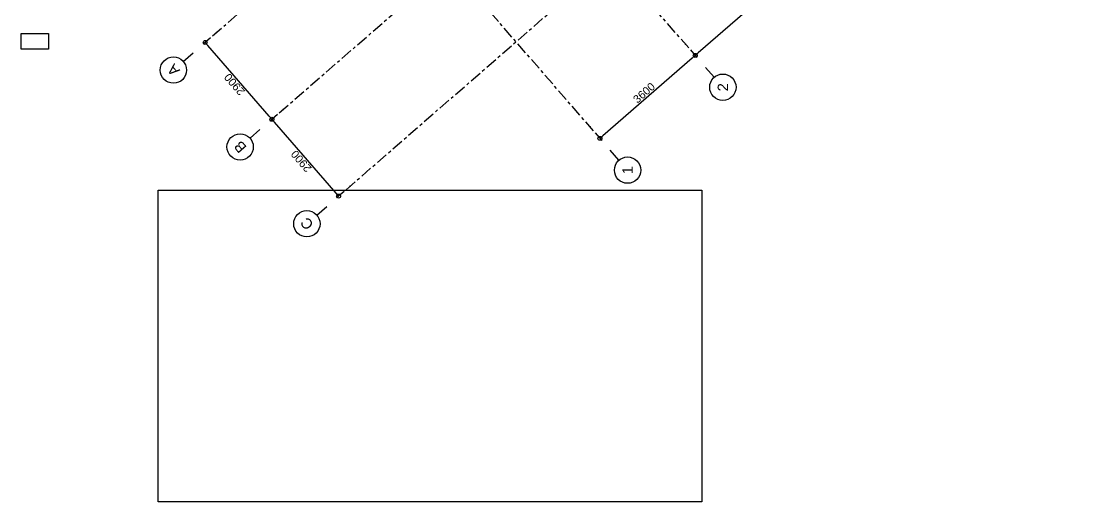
# Model space of a CAD drawing. Header units: millimetres. Extents: x -25371 to 2282244, y -90657 to 147824.
# Drawn here: x 2081677 to 2111829, y -2769 to 10923 of the extents above; entities that cross this region are included whole.
import ezdxf
from ezdxf.enums import TextEntityAlignment as Align

# ---------------------------------------------------------------- set-up
doc = ezdxf.new("R2010")
doc.units = ezdxf.units.MM
doc.linetypes.add('CENTER', pattern=[50.8, 31.75, -6.35, 6.35, -6.35])
doc.linetypes.add('TA_GL_000.90000', pattern=[2.475, 0.9, -0.225, 0.225, -0.225, 0.9])
for name, color, linetype in [('000 - 0_SYM_DWG_GRID-BUBBLE_MAIN_COLOR_6', 7, 'Continuous'), ('000 - 0_SYM_DWG_GRIDLINE_MAIN_COLOR_251', 7, 'Continuous'), ('000 - 0_SYM_DWG_SLOPE-SYM_TEXT_COLOR_3', 7, 'Continuous'), ('000 - D I M', 7, 'Continuous'), ('000 - GRID', 7, 'CENTER')]:
    doc.layers.add(name, color=color, linetype=linetype)
doc.styles.add('Arial', font='arial.ttf', dxfattribs={"height": 300})
doc.styles.add('FAMELINE_FOR_CKST', font='arial.ttf')
doc.styles.add('TA', font='', dxfattribs={"height": 4.5})
doc.styles.get('TA').set_extended_font_data('Cordia New')
doc.dimstyles.new('FAMELINE-CKST_C-C', dxfattribs={"dimtxt": 0.3, "dimasz": 0.15, "dimexe": 0.1, "dimexo": 0.1, "dimgap": 0.05, "dimtad": 1, "dimzin": 0, "dimdsep": 46, "dimtxsty": 'FAMELINE_FOR_CKST', "dimblk": 'ORIGIN', "dimblk1": 'ORIGIN', "dimblk2": 'ORIGIN', "dimsah": 1, "dimcen": 0.1, "dimdle": 0.1, "dimclrd": 7, "dimclre": 7, "dimclrt": 7, "dimadec": 0, "dimazin": 0, "dimtfac": 1, "dimtix": 1, "dimtmove": 2, "dimatfit": 3, "dimfxl": 1, "dimtolj": 1, "dimtzin": 0, "dimlwd": -1, "dimlwe": -1, "dimarcsym": 0})

# ---------------------------------------------------------------- blocks, each defined once
blk = doc.blocks.new('*U330')
at = {"layer": '000 - 0_SYM_DWG_GRID-BUBBLE_MAIN_COLOR_6', "color": 7}
blk.add_line((16.74, 0), (11.74, 0), dxfattribs=at)
blk.add_circle((21.74, 0), 5, dxfattribs=at)
at = {"layer": '000 - 0_SYM_DWG_GRIDLINE_MAIN_COLOR_251', "color": 7, "linetype": 'ByBlock', "ltscale": 5}
blk.add_line((2, 0), (-362.71, 0), dxfattribs=at)
at = {"layer": '000 - 0_SYM_DWG_GRIDLINE_MAIN_COLOR_251', "color": 7}
for p in [(-360.71, 0), (0, 0)]:
    blk.add_point(p, dxfattribs=at)
at = {"color": 7, "style": 'TA', "flags": 1}
blk.add_attdef('LOCATION', (6, -6), '', height=4.5, rotation=270, dxfattribs=at)
at = {"layer": '000 - 0_SYM_DWG_SLOPE-SYM_TEXT_COLOR_3', "color": 7, "style": 'Arial'}
blk.add_attdef('GRID-HEAD', text='', height=4, rotation=270, dxfattribs=at).set_placement((21.74, 0), align=Align.MIDDLE_CENTER)
blk = doc.blocks.new('*U331')
at = {"layer": '000 - 0_SYM_DWG_GRID-BUBBLE_MAIN_COLOR_6', "color": 7}
blk.add_line((16.74, 0), (11.74, 0), dxfattribs=at)
blk.add_circle((21.74, 0), 5, dxfattribs=at)
at = {"layer": '000 - 0_SYM_DWG_GRIDLINE_MAIN_COLOR_251', "color": 7, "linetype": 'ByBlock', "ltscale": 5}
blk.add_line((2, 0), (-104.48, 0), dxfattribs=at)
at = {"layer": '000 - 0_SYM_DWG_GRIDLINE_MAIN_COLOR_251', "color": 7}
for p in [(-102.48, 0), (0, 0)]:
    blk.add_point(p, dxfattribs=at)
at = {"color": 7, "style": 'TA', "flags": 1}
blk.add_attdef('LOCATION', (6, -6), '', height=4.5, rotation=270, dxfattribs=at)
at = {"layer": '000 - 0_SYM_DWG_SLOPE-SYM_TEXT_COLOR_3', "color": 7, "style": 'Arial'}
blk.add_attdef('GRID-HEAD', text='', height=4, rotation=270, dxfattribs=at).set_placement((21.74, 0), align=Align.MIDDLE_CENTER)
blk = doc.blocks.new('*U328')
at = {"layer": '000 - 0_SYM_DWG_GRID-BUBBLE_MAIN_COLOR_6', "color": 7}
blk.add_line((16.74, 0), (11.74, 0), dxfattribs=at)
blk.add_circle((21.74, 0), 5, dxfattribs=at)
at = {"layer": '000 - 0_SYM_DWG_GRIDLINE_MAIN_COLOR_251', "color": 7, "linetype": 'ByBlock', "ltscale": 5}
blk.add_line((2, 0), (-122.19, 0), dxfattribs=at)
at = {"layer": '000 - 0_SYM_DWG_GRIDLINE_MAIN_COLOR_251', "color": 7}
for p in [(-120.19, 0), (0, 0)]:
    blk.add_point(p, dxfattribs=at)
at = {"color": 7, "style": 'TA', "flags": 1}
blk.add_attdef('LOCATION', (6, -6), '', height=4.5, rotation=270, dxfattribs=at)
at = {"layer": '000 - 0_SYM_DWG_SLOPE-SYM_TEXT_COLOR_3', "color": 7, "style": 'Arial'}
blk.add_attdef('GRID-HEAD', text='', height=4, rotation=138.9524, dxfattribs=at).set_placement((21.74, 0), align=Align.MIDDLE_CENTER)
blk = doc.blocks.new('_Origin')
at = {"color": 7, "linetype": 'ByBlock', "lineweight": -2}
blk.add_line((0, 0), (-1, 0), dxfattribs=at)
blk.add_circle((0, 0), 0.5, dxfattribs=at)
blk = doc.blocks.new('*D317')
at = {"layer": '000 - D I M', "color": 7, "transparency": 16777216}
for p, q in [((-29114, 2989), (-29326, 2805)), ((-25735, -1212), (-29196, 2769)), ((-25505, -1162), (-25718, -1346))]:
    blk.add_line(p, q, dxfattribs=at)
at = {"layer": 'Defpoints', "color": 7, "transparency": 16777216}
for p in [(-29057, 3039), (-29269, 2854), (-25449, -1112)]:
    blk.add_point(p, dxfattribs=at)
at = {"layer": '000 - D I M', "color": 7, "transparency": 16777216, "xscale": 112.5, "yscale": 112.5, "zscale": 112.5}
for p, rotation in [((-29269, 2854), 131.0000000038849), ((-25661, -1297), 311.0000000038849)]:
    blk.add_blockref('_Origin', p, dxfattribs=dict(at, rotation=rotation))
at = {"layer": '000 - D I M', "color": 7, "transparency": 16777216, "insert": (-27350, 879), "char_height": 225, "attachment_point": 5, "rotation": 311, "style": 'FAMELINE_FOR_CKST'}
blk.add_mtext('\\A1;5500', dxfattribs=at)
blk = doc.blocks.new('*D318')
at = {"layer": '000 - D I M', "color": 7, "transparency": 16777216}
for p, q in [((-31476, 5706), (-31688, 5522)), ((-29343, 2939), (-31557, 5486)), ((-29114, 2989), (-29326, 2805))]:
    blk.add_line(p, q, dxfattribs=at)
at = {"layer": 'Defpoints', "color": 7, "transparency": 16777216}
for p in [(-31419, 5755), (-31631, 5571), (-29057, 3039)]:
    blk.add_point(p, dxfattribs=at)
at = {"layer": '000 - D I M', "color": 7, "transparency": 16777216, "xscale": 112.5, "yscale": 112.5, "zscale": 112.5}
for p, rotation in [((-31631, 5571), 131.0000000038849), ((-29269, 2854), 311.0000000038849)]:
    blk.add_blockref('_Origin', p, dxfattribs=dict(at, rotation=rotation))
at = {"layer": '000 - D I M', "color": 7, "transparency": 16777216, "insert": (-30335, 4313), "char_height": 225, "attachment_point": 5, "rotation": 311, "style": 'FAMELINE_FOR_CKST'}
blk.add_mtext('\\A1;3600', dxfattribs=at)
blk = doc.blocks.new('*D319')
at = {"layer": '000 - D I M', "color": 7, "transparency": 16777216}
for p, q in [((-33192, 13095), (-31173, 14850)), ((-30953, 14768), (-31138, 14980)), ((-33142, 12866), (-33326, 13078))]:
    blk.add_line(p, q, dxfattribs=at)
at = {"layer": 'Defpoints', "color": 7, "transparency": 16777216}
for p in [(-31088, 14924), (-30904, 14711), (-33093, 12809)]:
    blk.add_point(p, dxfattribs=at)
at = {"layer": '000 - D I M', "color": 7, "transparency": 16777216, "xscale": 112.5, "yscale": 112.5, "zscale": 112.5}
for p, rotation in [((-31088, 14924), 41.00000000052016), ((-33277, 13021), 221.0000000005202)]:
    blk.add_blockref('_Origin', p, dxfattribs=dict(at, rotation=rotation))
at = {"layer": '000 - D I M', "color": 7, "transparency": 16777216, "insert": (-32283, 14087), "char_height": 225, "attachment_point": 5, "rotation": 41, "style": 'FAMELINE_FOR_CKST'}
blk.add_mtext('\\A1;2900', dxfattribs=at)
blk = doc.blocks.new('*D322')
at = {"layer": '000 - D I M', "color": 7, "transparency": 16777216}
for p, q in [((-31003, 14998), (-28985, 16753)), ((-28764, 16671), (-28949, 16883)), ((-30953, 14768), (-31138, 14980))]:
    blk.add_line(p, q, dxfattribs=at)
at = {"layer": 'Defpoints', "color": 7, "transparency": 16777216}
for p in [(-28900, 16826), (-28715, 16614), (-30904, 14711)]:
    blk.add_point(p, dxfattribs=at)
at = {"layer": '000 - D I M', "color": 7, "transparency": 16777216, "xscale": 112.5, "yscale": 112.5, "zscale": 112.5}
for p, rotation in [((-28900, 16826), 41.00000000052016), ((-31088, 14924), 221.0000000005202)]:
    blk.add_blockref('_Origin', p, dxfattribs=dict(at, rotation=rotation))
at = {"layer": '000 - D I M', "color": 7, "transparency": 16777216, "insert": (-30094, 15990), "char_height": 225, "attachment_point": 5, "rotation": 41, "style": 'FAMELINE_FOR_CKST'}
blk.add_mtext('\\A1;2900', dxfattribs=at)
blk = doc.blocks.new('*U327')
at = {"layer": '000 - 0_SYM_DWG_GRID-BUBBLE_MAIN_COLOR_6', "color": 7}
blk.add_line((16.74, 0), (11.74, 0), dxfattribs=at)
blk.add_circle((21.74, 0), 5, dxfattribs=at)
at = {"layer": '000 - 0_SYM_DWG_GRIDLINE_MAIN_COLOR_251', "color": 7, "linetype": 'ByBlock', "ltscale": 5}
blk.add_line((2, 0), (-83.53, 0), dxfattribs=at)
at = {"layer": '000 - 0_SYM_DWG_GRIDLINE_MAIN_COLOR_251', "color": 7}
for p in [(-81.53, 0), (0, 0)]:
    blk.add_point(p, dxfattribs=at)
at = {"color": 7, "style": 'TA', "flags": 1}
blk.add_attdef('LOCATION', (6, -6), '', height=4.5, rotation=270, dxfattribs=at)
at = {"layer": '000 - 0_SYM_DWG_SLOPE-SYM_TEXT_COLOR_3', "color": 7, "style": 'Arial'}
blk.add_attdef('GRID-HEAD', text='', height=4, rotation=138.9524, dxfattribs=at).set_placement((21.74, 0), align=Align.MIDDLE_CENTER)
blk = doc.blocks.new('C-1-VS01_REV00_20260615-121114_LOPF_DIMS')
at = {"layer": '000 - GRID', "color": 7, "linetype": 'TA_GL_000.90000', "xscale": 75, "yscale": 75, "zscale": 75}
for name, p, rotation, values in [('*U331', (-28616.8, 16500.9), 131.0000000000055, {'GRID-HEAD': 'A'}), ('*U330', (-30805.4, 14598.3), 131.0000000000055, {'GRID-HEAD': 'B'}), ('*U330', (-32994.1, 12695.7), 131.0000000000055, {'GRID-HEAD': 'C'}), ('*U328', (-31305.7, 5853.9), 221.0000000000055, {'GRID-HEAD': '1'}), ('*U327', (-28943.9, 3136.9), 221.0000000000055, {'GRID-HEAD': '2'})]:
    blk.add_blockref(name, p, dxfattribs=dict(at, rotation=rotation)).add_auto_attribs(values)
at = {"layer": '000 - D I M', "color": 7}
for base, p1, p2, angle, picture, middle in [((-28899.7, 16826.3), (-30903.8, 14711.5), (-28715.2, 16614.1), 221, '*D322', (-30094, 15990)), ((-31088.4, 14923.7), (-33092.5, 12808.9), (-30903.8, 14711.5), 221, '*D319', (-32282.7, 14087.5)), ((-31631.2, 5571), (-29057.1, 3038.5), (-31418.9, 5755.5), 311, '*D318', (-30335.2, 4312.5)), ((-29269.4, 2854), (-25448.8, -1112.4), (-29057.1, 3038.5), 311, '*D317', (-27350.2, 878.5))]:
    dim = blk.add_linear_dim(base=base, p1=p1, p2=p2, angle=angle, dimstyle='FAMELINE-CKST_C-C', override={"dimscale": 750, "dimdec": 0, "dimlfac": 1, "dimclrd": 7, "dimclre": 7, "dimclrt": 7}, dxfattribs=at)
    dim.commit()
    dim.dimension.update_dxf_attribs({"geometry": picture, "text_midpoint": middle})

msp = doc.modelspace()

# ---------------------------------------------------------------- linework, layer by layer
at = {"color": 7}
for points in [[(2082451.701, 10128.622), (2081676.701, 10128.622), (2081676.701, 10572.622), (2082451.701, 10572.622)], [(2101083.433, -2768.595), (2085583.433, -2768.595), (2085583.433, 6111.405), (2101083.433, 6111.405)]]:
    msp.add_lwpolyline(points, close=True, dxfattribs=at)

# ---------------------------------------------------------------- block references
at = {"color": 7, "rotation": 89.99999999999999}
msp.add_blockref('C-1-VS01_REV00_20260615-121114_LOPF_DIMS', (2103748.229, 39215.793), dxfattribs=at)

doc.saveas('drawing.dxf')
